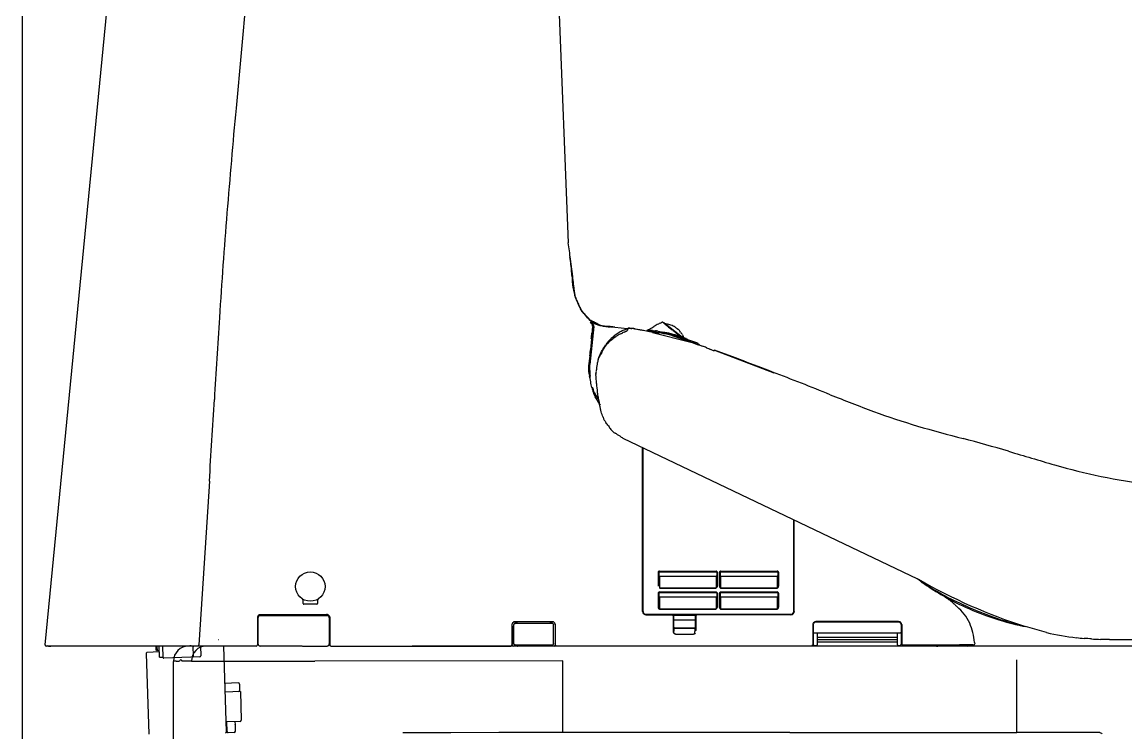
# Model space of a CAD drawing. Units: millimetres at full size, sheet at 1:50. Extents: x -31113 to 29332, y -20209 to 31249.
# Drawn here: x 11681 to 12192, y -5067 to -4738 of the extents above; entities that cross this region are included whole.
import ezdxf

# ---------------------------------------------------------------- set-up
doc = ezdxf.new("R2010")
doc.units = ezdxf.units.MM
doc.header["$LTSCALE"] = 50
doc.layers.add('B-F_寸法・方位', color=7, linetype='Continuous', lineweight=25)

msp = doc.modelspace()

# ---------------------------------------------------------------- linework, layer by layer
at = {"layer": 'B-F_寸法・方位'}
for p, q in [((11681.17, -4367.71), (11681.17, -5396.71)), ((11691.78, -5026.16), (11728.57, -4647.88)), ((11926, -4647.99), (11933.67, -4840.13)), ((11785.99, -4712.93), (11780.1, -4777.87)), ((11945.47, -4878.82), (11943.68, -4896.51)), ((11945.04, -4879.06), (11945, -4879.24)), ((11945.07, -4878.93), (11945.04, -4879.06)), ((11955.22, -4879.25), (11961.17, -4879.82)), ((11978.03, -4877.17), (11987.08, -4884.24)), ((11970.65, -4880.39), (11971.29, -4880.05)), ((11972.69, -4881.73), (11989.81, -4886)), ((11977.59, -4881.71), (11978.51, -4881.94)), ((11982.63, -4882.96), (11983.03, -4883.06)), ((11983.03, -4883.06), (11983.43, -4883.17)), ((11984.47, -4883.48), (11986.75, -4884.14)), ((11988.37, -4884.67), (11992.6, -4886.19)), ((11992.06, -4885.99), (11992.6, -4886.19)), ((12001.38, -4889.78), (12028.84, -4900.27)), ((11946.5, -4900.7), (11946.51, -4901.16)), ((11948.86, -4918.3), (11947.52, -4911.46)), ((12095.42, -4995.73), (11959.08, -4930.71)), ((11968.08, -5010.71), (11968.08, -4935)), ((11968.28, -5010.71), (11968.28, -4935.09)), ((11767.77, -4950.51), (11765.34, -4988.35)), ((12037.98, -5010.71), (12037.98, -4968.35)), ((12038.18, -5010.71), (12038.18, -4968.48)), ((11765.34, -4988.35), (11762.85, -5026.2)), ((11975.28, -4992.6), (11975.28, -4998.97)), ((11975.58, -4992.61), (11975.58, -4998.98)), ((11975.88, -4992), (12002.08, -4992)), ((11975.88, -4992.31), (12002.08, -4992.31)), ((11975.88, -4994.31), (11975.88, -4999.75)), ((11975.88, -4994.31), (12002.08, -4994.31)), ((12002.08, -4994.31), (12002.08, -4999.75)), ((12002.38, -4992.61), (12002.38, -4998.98)), ((12002.68, -4992.6), (12002.68, -4998.97)), ((12003.58, -4992.6), (12003.58, -4998.97)), ((12003.88, -4992.61), (12003.88, -4998.98)), ((12004.18, -4992), (12030.38, -4992)), ((12004.18, -4992.31), (12030.38, -4992.31)), ((12004.18, -4994.31), (12004.18, -4999.75)), ((12004.18, -4994.31), (12030.38, -4994.31)), ((12030.38, -4994.31), (12030.38, -4999.75)), ((12030.68, -4992.61), (12030.68, -4998.98)), ((12030.98, -4992.6), (12030.98, -4998.97)), ((12096.88, -4996.92), (12095.09, -4995.6)), ((11975.88, -4999.75), (12002.08, -4999.75)), ((11975.88, -4999.94), (12002.08, -4999.94)), ((11975.88, -5001.7), (12002.08, -5001.7)), ((12004.18, -4999.75), (12030.38, -4999.75)), ((12004.18, -4999.94), (12030.38, -4999.94)), ((12004.18, -5001.7), (12030.38, -5001.7)), ((11810.96, -5005.31), (11810.96, -5006.28)), ((11817.96, -5006.28), (11817.96, -5005.31)), ((11975.28, -5002.3), (11975.28, -5008.65)), ((11975.58, -5002.31), (11975.58, -5008.66)), ((11975.88, -5002.01), (12002.08, -5002.01)), ((11975.88, -5004.01), (11975.88, -5009.43)), ((11975.88, -5004.01), (12002.08, -5004.01)), ((12002.08, -5004.01), (12002.08, -5009.43)), ((12002.38, -5002.31), (12002.38, -5008.66)), ((12002.68, -5002.3), (12002.68, -5008.65)), ((12003.58, -5002.3), (12003.58, -5008.65)), ((12003.88, -5002.31), (12003.88, -5008.66)), ((12004.18, -5002.01), (12030.38, -5002.01)), ((12004.18, -5004.01), (12004.18, -5009.43)), ((12004.18, -5004.01), (12030.38, -5004.01)), ((12030.38, -5004.01), (12030.38, -5009.43)), ((12030.68, -5002.31), (12030.68, -5008.66)), ((12030.98, -5002.3), (12030.98, -5008.65)), ((11791.48, -5012.11), (11821.98, -5012.11)), ((11817.46, -5007.36), (11811.46, -5007.36)), ((11969.58, -5012.01), (12036.68, -5012.01)), ((11975.88, -5009.43), (12002.08, -5009.43)), ((11975.88, -5009.62), (12002.08, -5009.62)), ((11982.48, -5018.01), (11982.48, -5012.01)), ((11992.48, -5018.01), (11992.48, -5012.01)), ((12004.18, -5009.43), (12030.38, -5009.43)), ((12004.18, -5009.62), (12030.38, -5009.62)), ((11789.98, -5013.61), (11789.98, -5026.21)), ((11790.23, -5013.61), (11790.23, -5025.71)), ((11791.23, -5012.61), (11822.23, -5012.61)), ((11823.23, -5013.61), (11823.23, -5025.71)), ((11823.48, -5013.61), (11823.48, -5026.21)), ((11907.63, -5016.91), (11907.63, -5026.21)), ((11908.43, -5016.91), (11908.43, -5025.51)), ((11909.13, -5015.41), (11926.23, -5015.41)), ((11926.23, -5016.21), (11909.13, -5016.21)), ((11909.43, -5016.2), (11909.43, -5015.71)), ((11909.83, -5015.71), (11909.43, -5015.71)), ((11909.83, -5016.2), (11909.43, -5016.2)), ((11909.83, -5015.71), (11909.83, -5016.2)), ((11925.53, -5016.2), (11925.53, -5015.71)), ((11925.93, -5015.71), (11925.53, -5015.71)), ((11925.93, -5016.2), (11925.53, -5016.2)), ((11925.93, -5015.71), (11925.93, -5016.2)), ((11926.93, -5025.51), (11926.93, -5016.91)), ((11927.73, -5016.91), (11927.73, -5026.21)), ((11969.58, -5012.21), (11981.68, -5012.21)), ((11982.18, -5012.71), (11982.18, -5019.5)), ((11992.48, -5012.6), (11982.48, -5012.6)), ((11992.47, -5014.75), (11982.49, -5014.75)), ((11992.78, -5012.71), (11992.78, -5019.49)), ((12036.68, -5012.21), (11993.28, -5012.21)), ((12046.73, -5016.91), (12046.73, -5026.21)), ((12046.93, -5016.91), (12046.93, -5020.11)), ((12086.43, -5015.41), (12048.23, -5015.41)), ((12086.43, -5015.61), (12048.23, -5015.61)), ((12087.73, -5020.11), (12087.73, -5016.91)), ((12087.93, -5016.91), (12087.93, -5025.71)), ((12140.08, -5016.57), (12140.46, -5016.66)), ((11908.13, -5017.67), (11908.31, -5017.67)), ((11908.14, -5025.51), (11908.13, -5017.67)), ((11908.31, -5017.67), (11908.31, -5025.51)), ((11982.18, -5019.5), (11982.17, -5019.71)), ((11982.67, -5019.97), (11982.68, -5019.76)), ((11982.68, -5018.38), (11992.28, -5018.38)), ((11982.68, -5019.76), (11982.68, -5018.38)), ((11982.78, -5018.31), (11992.18, -5018.31)), ((11983.68, -5021.2), (11991.28, -5021.2)), ((11983.68, -5021.22), (11991.28, -5021.22)), ((11992.28, -5018.38), (11992.28, -5019.75)), ((11992.28, -5019.75), (11992.28, -5019.97)), ((11992.78, -5019.71), (11992.78, -5019.49)), ((12046.93, -5020.4), (12046.93, -5025.91)), ((12047.43, -5020.61), (12087.23, -5020.61)), ((12048.93, -5025.91), (12048.93, -5020.61)), ((12085.73, -5020.61), (12085.73, -5025.91)), ((12087.73, -5025.91), (12087.73, -5020.4)), ((12154.8, -5020.45), (12145.1, -5017.68)), ((11789.48, -5026.71), (11692.28, -5026.71)), ((11743.03, -5026.71), (11743.08, -5028.39)), ((11743.53, -5026.71), (11743.6, -5028.87)), ((11744.69, -5031.84), (11744.53, -5026.71)), ((11746.03, -5026.71), (11746.19, -5031.79)), ((11760.47, -5031.34), (11760.33, -5026.71)), ((11769.74, -5026.71), (11760.63, -5026.71)), ((11762.85, -5026.71), (11762.85, -5026.2)), ((11763.69, -5026.71), (11763.83, -5031.24)), ((11771.79, -5023.71), (11771.93, -5023.71)), ((11775.69, -5066.38), (11774.45, -5026.71)), ((11810.73, -5026.71), (11791.23, -5026.71)), ((11810.9, -5026.71), (11822.23, -5026.71)), ((11823.98, -5026.71), (11907.13, -5026.71)), ((12311.16, -5026.71), (11861.51, -5026.71)), ((11908.14, -5025.51), (11908.31, -5025.51)), ((11912.93, -5026.71), (11908.18, -5026.71)), ((11909.13, -5026.21), (11926.23, -5026.21)), ((11909.92, -5026.46), (11910.93, -5026.46)), ((11927.18, -5026.71), (11913.13, -5026.71)), ((11924.42, -5026.46), (11925.43, -5026.46)), ((12118.12, -5026.71), (11928.23, -5026.71)), ((12047.43, -5026.41), (12048.43, -5026.41)), ((12085.73, -5022.71), (12048.93, -5022.71)), ((12048.93, -5023.75), (12085.73, -5023.75)), ((12048.93, -5024.71), (12085.73, -5024.71)), ((12086.23, -5026.41), (12087.23, -5026.41)), ((12088.43, -5026.21), (12114.6, -5026.21)), ((12120.74, -5026.21), (12114.69, -5026.21)), ((12121.58, -5025.06), (12121.64, -5025.67)), ((12176.53, -5023.52), (12184.04, -5023.7)), ((12184.04, -5023.7), (12446.84, -5023.7)), ((11738.54, -5030.13), (11739.71, -5067.51)), ((11744.62, -5029.44), (11739.02, -5029.62)), ((11743.6, -5028.87), (11743.08, -5028.39)), ((11744.6, -5028.84), (11743.6, -5028.87)), ((11744.69, -5031.84), (11746.19, -5031.79)), ((11763.35, -5031.75), (11746.71, -5032.28)), ((11751.17, -5071.74), (11751.17, -5033.89)), ((11752.89, -5033.7), (11753.17, -5033.7)), ((11753.17, -5033.7), (11753.8, -5033.69)), ((11753.82, -5033.71), (11753.96, -5033.71)), ((11759.52, -5033.71), (11755.18, -5033.71)), ((11759.49, -5033.68), (11762.81, -5033.67)), ((11762.81, -5033.67), (11767.35, -5033.67)), ((11767.35, -5033.67), (11773.09, -5033.66)), ((11773.09, -5033.66), (11780, -5033.66)), ((11780, -5033.66), (11787.95, -5033.65)), ((11787.95, -5033.65), (11796.81, -5033.65)), ((11796.81, -5033.65), (11806.39, -5033.64)), ((11806.39, -5033.64), (11816.49, -5033.63)), ((11931.16, -5033.58), (11816.49, -5033.63)), ((11931.16, -5066.71), (11931.16, -5033.58)), ((12141.16, -5066.64), (12141.16, -5033.14)), ((11781.12, -5043.8), (11774.99, -5044)), ((11782.11, -5047.77), (11775.11, -5047.99)), ((11781.64, -5044.29), (11781.73, -5047.29)), ((11782.11, -5047.77), (11782.53, -5061.07)), ((11782.04, -5061.58), (11775.55, -5061.79)), ((11775.58, -5062.79), (11775.82, -5062.78)), ((11775.93, -5066.28), (11775.78, -5061.78)), ((11779.58, -5061.66), (11779.63, -5063.14)), ((11779.28, -5066.67), (11775.51, -5066.79)), ((11779.67, -5063.16), (11779.77, -5066.16)), ((11879.41, -5066.81), (11857.28, -5066.85)), ((11901.57, -5066.77), (11879.41, -5066.81)), ((11930.74, -5066.71), (11901.57, -5066.77)), ((12179.54, -5066.73), (12179.18, -5066.73))]:
    msp.add_line(p, q, dxfattribs=at)
for points in [[(11964.65, -4879.95), (11965.76, -4880.15), (11966.88, -4880.35), (11967.99, -4880.54), (11969.1, -4880.74), (11971.33, -4881.14), (11975.78, -4881.92)], [(11986.75, -4884.14), (11986.91, -4884.19), (11987.07, -4884.24)], [(11752.39, -5033.7), (11752.63, -5033.7), (11752.89, -5033.7)]]:
    msp.add_lwpolyline(points, dxfattribs=at)
msp.add_circle((11814.46, -4999.2), 6.8, dxfattribs=at)
for centre, radius, start, end in [((16196.37, -5183.59), 4434.87, 174.751, 175.37913), ((14674.62, -5060.59), 2908.15, 175.37913, 176.33701), ((11732.74, -4872.74), 203.56, 7.067, 9.2188), ((11593.93, -4892.84), 343.69, 6.5166, 7.7231), ((12530.89, -4772.17), 601.01, 187.11851, 187.98939), ((11841.36, -4859.27), 94.11, 2.4146, 7.067), ((12621.77, -4775.43), 690.83, 186.51663, 187.11688), ((11997.81, -4852.67), 62.48, 182.4146, 187.4473), ((11664.08, -4893.83), 274.28, 6.0812, 7.9894), ((11954.39, -4858.35), 18.69, 187.4473, 204.159), ((11669.21, -4894.36), 269.13, 6.659, 7.1169), ((11950.09, -4861.57), 13.66, 186.659, 195.6614), ((11938.96, -4864.54), 2.15, 186.0813, 207.1794), ((11945.96, -4862.72), 9.37, 195.6614, 210.8999), ((11922.33, -4873.08), 16.55, 24.4049, 27.1794), ((11903.3, -4881.26), 37.3, 20.7168, 24.159), ((11879.19, -4892.66), 63.92, 22.2655, 24.4049), ((11922.25, -4876.92), 18.26, 23.0429, 30.8999), ((11983.41, -4850.97), 48.35, 200.7168, 203.3726), ((11985.66, -4849.07), 51.12, 202.2654, 204.9403), ((11944.99, -4867.57), 6.49, 203.3726, 222.8474), ((11885.03, -4892.75), 58.71, 21.7774, 23.0429), ((11946.43, -4867.31), 7.86, 204.9403, 230.3646), ((11943.39, -4869.43), 4.14, 201.7774, 219.5835), ((11958.6, -4856.86), 23.88, 219.5835, 225.451), ((11910.53, -4899.53), 40.5, 39.699, 42.8474), ((11934.25, -4882.01), 11.22, 32.4094, 50.3646), ((11822.49, -4972.62), 154.94, 38.938, 39.699), ((11927.46, -4888.49), 20.52, 38.6257, 45.4509), ((19339.47, -5359.23), 7582.56, 176.33701, 176.62359), ((11946.47, -4872.45), 4.46, 218.938, 244.92), ((11944.66, -4874.75), 1.5, 218.6257, 234.2285), ((11943.95, -4875.85), 0.266, 212.4094, 263.1378), ((11944.9, -4874.41), 1.91, 234.2285, 246.5059), ((11943.05, -4875.02), 2.18, 291.4636, 299.942), ((11940.3, -4882.33), 6.36, 48.1734, 56.1007), ((11943.82, -4876.97), 0.861, 66.4835, 83.1378), ((11922.79, -4925.28), 53.55, 66.0584, 66.5059), ((11944.33, -4877.24), 0.389, 74.7834, 119.942), ((11934.28, -4898.89), 24.76, 61.1061, 66.4835), ((11932.71, -4890.12), 17.69, 45.8148, 48.4913), ((11779.02, -4870.21), 166.23, 354.5967, 356.8857), ((11927.54, -4914.58), 41.84, 65.4857, 66.0584), ((11943.64, -4878.59), 1.35, 11.9809, 48.1734), ((11961.44, -4840.47), 39.77, 244.92, 247.445), ((11952.75, -4860.99), 17.92, 242.9759, 244.2356), ((11982.6, -4885.54), 38.12, 170.4966, 174.5679), ((11929.23, -4910.88), 37.78, 64.8506, 65.4857), ((11943.04, -4878.72), 1.96, 1.0657, 11.9809), ((11922.23, -4924.24), 52.3, 63.804, 64.2356), ((11947.98, -4878.63), 2.97, 181.0657, 188.2782), ((11944.15, -4878.35), 1.28, 10.1582, 45.8148), ((11945.34, -4878.99), 0.185, 89.4167, 128.2559), ((11931.78, -4905.45), 31.78, 64.0957, 64.8506), ((11953.25, -4858.98), 19.96, 246.5927, 251.8487), ((11945.33, -4879.36), 0.557, 76.0611, 89.4167), ((11943.37, -4878.49), 2.07, 0.481, 10.1582), ((11948.48, -4878.45), 3.03, 180.481, 187.1094), ((11932.77, -4903.4), 29.5, 63.2787, 64.0957), ((11934.34, -4900.28), 26, 62.352, 63.2787), ((11937.52, -4898.05), 22.58, 62.9997, 67.445), ((11956.86, -4857.98), 21.96, 241.1061, 247.1699), ((11929.96, -4908.64), 35.44, 61.6682, 62.352), ((11987.85, -4801.28), 86.52, 241.6682, 241.9483), ((11960.88, -4835.71), 44.46, 251.8487, 254.2104), ((11962.17, -4849.47), 31.92, 241.9483, 242.7054), ((11953.88, -4865.54), 13.84, 242.7054, 244.4515), ((11951, -4871.59), 7.11, 242.9997, 258.8938), ((11952.52, -4868.38), 10.69, 244.4515, 246.6882), ((11951.16, -4871.53), 7.27, 246.6882, 249.9788), ((11950.77, -4872.43), 6.28, 247.1699, 263.0193), ((11950.74, -4872.68), 6.04, 249.9788, 257.8359), ((11913.98, -5099.05), 223.29, 80.4512, 81.0338), ((11950.99, -4871.53), 7.21, 257.8359, 261.1468), ((11952.44, -4864.27), 14.57, 258.8938, 266.6841), ((11951.49, -4868.36), 10.43, 261.1468, 263.4387), ((11953.72, -4848.32), 30.57, 263.0193, 266.2931), ((11951.81, -4865.51), 13.29, 263.4387, 265.256), ((11953.04, -4850.69), 28.16, 265.256, 266.1136), ((11954.5, -4858.18), 20.97, 260.4512, 266.6486), ((11955.28, -4817.78), 61.15, 266.1136, 266.5103), ((11948.78, -4924.37), 45.64, 85.9788, 86.5103), ((11949.98, -4906.8), 28.03, 82.9592, 86.6841), ((11949.91, -4907.14), 28.38, 82.7664, 86.2931), ((11950.21, -4904.09), 25.31, 85.0244, 85.9788), ((11950.04, -4906.02), 27.25, 84.1382, 85.0244), ((11949.63, -4910), 31.24, 83.3691, 84.1382), ((11948.5, -4919.74), 41.05, 82.7837, 83.3691), ((11949.96, -4935.77), 56.76, 85.6665, 86.6487), ((11943.7, -4957.63), 79.24, 81.6414, 82.9592), ((11940.89, -4978.2), 100, 81.7653, 82.7664), ((11946.95, -4931.98), 53.39, 81.9362, 82.7837), ((11941.54, -5046.86), 168.17, 85.335, 85.6665), ((11917.29, -5141.3), 264.8, 81.7653, 81.9362), ((11910.03, -4766.95), 128.62, 298.4432, 299.4929), ((12234.09, -5339.9), 529.63, 119.238, 119.4929), ((11983.14, -4891.58), 15.85, 115.9624, 119.238), ((11971.14, -4866.92), 11.57, 295.9624, 300.447), ((11977.05, -4876.69), 0.215, 257.8591, 294.3298), ((11977.19, -4877), 0.124, 54.8005, 114.3298), ((11976.38, -4878.89), 2.18, 46.496, 66.2304), ((11904.61, -4975.82), 122.74, 51.3696, 53.706), ((11977.86, -4877.53), 0.4, 64.9297, 129.0557), ((11983.47, -4871.42), 8.12, 226.496, 231.8416), ((11982.14, -4870.08), 8.23, 241.4179, 245.0398), ((12610.59, -4073.3), 1023.15, 231.84162, 232.08013), ((11980.04, -4874.59), 3.26, 245.0398, 254.1662), ((11973.36, -4902.8), 25.73, 72.2565, 76.9952), ((11978.99, -4885.2), 7.26, 55.5768, 72.2565), ((11969.86, -4898.53), 23.42, 51.4274, 55.5768), ((11686.61, -4857.39), 259.2, 353.9688, 354.5679), ((11981.34, -4914.4), 40.8, 130.9713, 134.6218), ((11936.35, -4857), 32.87, 302.0949, 306.2475), ((11965.86, -4896.57), 17.18, 123.6619, 130.9713), ((11962.6, -4892.81), 11.53, 114.4498, 126.2475), ((11971.59, -4905.18), 27.53, 119.0966, 123.6619), ((11901.06, -4757.44), 137.17, 294.4498, 294.8561), ((11963.87, -4891.31), 11.65, 110.714, 119.0966), ((11969.52, -4905.23), 25.7, 112.6882, 114.8561), ((11954.1, -4868.36), 14.26, 292.6882, 294.6436), ((11949.9, -4854.36), 27.85, 290.714, 294.2266), ((11964.75, -4891.57), 11.28, 112.1729, 114.6436), ((11960.14, -4880.25), 0.944, 292.1729, 321.3072), ((11964.77, -4883.96), 4.99, 135.6757, 141.3072), ((11873.43, -4865.02), 89.12, 350.0146, 350.1315), ((11931.89, -4875.19), 29.78, 350.1315, 350.4814), ((11988.75, -4884.72), 27.87, 170.1823, 170.4814), ((11968.41, -4881.2), 7.23, 169.0293, 170.1823), ((11961.9, -4881.74), 2.07, 80.5731, 105.9091), ((11961.59, -4880.17), 0.462, 87.8794, 103.238), ((11961.67, -4877.99), 1.71, 267.8794, 272.0435), ((11961.79, -4880.45), 0.743, 82.7631, 94.0434), ((11962.24, -4876.92), 2.81, 262.7631, 265.7548), ((11955.46, -4968.23), 88.75, 84.9046, 85.7548), ((11963.92, -4869.53), 10.31, 260.5731, 265.7309), ((11960.96, -4909.19), 29.46, 84.2699, 85.7309), ((11939.19, -5150.69), 271.94, 84.6272, 84.9046), ((11988.66, -4633.14), 247.97, 264.2699, 264.4435), ((12006.33, -4658.31), 225.52, 259.351, 260.91), ((12001.27, -4585.41), 296.89, 263.9536, 264.5255), ((11936.95, -5209.07), 330.06, 83.5456, 84.2537), ((11970.58, -4880.79), 0.305, 81.9507, 108.9616), ((11790.01, -6010.34), 1143.7, 80.60253, 80.90996), ((11970.68, -4880.88), 0.364, 12.4036, 60.1104), ((11973.52, -4867.31), 13.46, 258.7157, 262.7088), ((11968.93, -4903.19), 22.7, 80.3401, 82.7088), ((11969.72, -4914.67), 33.88, 79.5172, 84.5255), ((11969.45, -4912.14), 31.61, 79.7045, 81.606), ((11971.31, -4905.38), 24.44, 74.0033, 83.5456), ((12022.8, -4618.41), 266.93, 259.7045, 259.9297), ((11957.11, -4976.48), 96.96, 78.3229, 78.8372), ((11976.49, -4883.4), 1.89, 70.4615, 84.9022), ((11944.13, -5039.3), 161.11, 78.0133, 78.3229), ((11970.24, -4921.36), 39.91, 73.4691, 80.6025), ((11977.68, -4880.04), 1.67, 250.4615, 266.7751), ((11975.15, -4889.35), 7.99, 73.5764, 74.8446), ((11965.87, -4945.43), 65.01, 76.3094, 79.8432), ((11977.61, -4881), 0.711, 253.5764, 267.7669), ((12085.79, -4436.97), 457.71, 256.3251, 256.7405), ((11960.08, -4944.54), 65.17, 70.6568, 74.0033), ((11855.61, -5386.13), 518.96, 75.9613, 76.3015), ((11968.15, -4936.23), 55.22, 73.298, 76.7405), ((12264.8, -4525.1), 454.23, 231.3696, 232.001), ((11933.66, -5077.63), 201.07, 75.1665, 76.3094), ((11961.36, -4963.23), 83.03, 73.8354, 75.9613), ((11960.47, -4954.27), 74.23, 69.6308, 73.4691), ((12009.1, -4804.9), 82.83, 250.6568, 253.2902), ((10105.5, -7288.93), 3053.1, 52.0002, 52.08013), ((11973.97, -4919), 37.06, 74.5698, 75.212), ((11979.11, -4900.38), 17.74, 73.2282, 74.5698), ((12030.47, -4728.53), 161.63, 253.298, 253.8022), ((11965.99, -4943.91), 63.2, 72.8515, 73.2282), ((11980.66, -4884.98), 6.09, 35.5574, 51.4274), ((11997.27, -4842.56), 42.86, 252.8515, 253.407), ((12005.93, -4813.47), 73.22, 253.407, 253.7971), ((11992.44, -4868.94), 16.07, 242.9817, 247.7742), ((12041.16, -4794.29), 104.94, 237.7478, 237.9754), ((12018.74, -4772.81), 116.33, 253.2902, 255.1559), ((12102.52, -4480.49), 419.93, 253.8022, 253.9962), ((11950.64, -5003.76), 124.94, 73.5685, 73.7972), ((11987.08, -4880.76), 2.96, 237.9754, 246.0247), ((11995.41, -4874.44), 12.04, 215.5574, 219.1204), ((11982.05, -4892.08), 9.43, 63.4903, 66.0247), ((11982.83, -4894.61), 11.15, 71.8607, 73.5685), ((11983.34, -4884.26), 3.52, 26.9732, 39.1204), ((11992.86, -4870.4), 14.8, 243.4903, 245.1056), ((11995.84, -4854.91), 30.63, 251.8607, 252.4826), ((12007.42, -4832.28), 55.67, 247.7742, 249.1585), ((12028.24, -4861.41), 46.86, 206.9732, 207.8864), ((12003.14, -4848.25), 39.22, 245.1056, 245.7149), ((11990.9, -4871.34), 13.46, 252.0128, 255.1044), ((11887.3, -4935.99), 112.6, 27.5063, 27.8864), ((11993.33, -4870), 15.35, 245.7149, 247.2714), ((11964.44, -4955.37), 74.64, 71.8218, 72.3462), ((11996.37, -4862.73), 23.24, 247.2714, 248.2994), ((11986.29, -4888.7), 4.5, 65.8836, 75.1044), ((11950.25, -4998.58), 120.12, 71.496, 71.8218), ((11974.83, -4916.86), 35.02, 67.6172, 68.2994), ((11852.67, -4877.18), 92.25, 350.473, 354.5967), ((11922.88, -4875.62), 30.4, 329.8328, 333.5805), ((11958.56, -4894.57), 10.32, 144.9027, 153.6448), ((11957.54, -4892.84), 8.3, 133.9679, 153.5805), ((11905.74, -4857.45), 54.24, 324.9028, 326.5693), ((11962.98, -4895.79), 14.65, 134.6218, 144.7633), ((11887.65, -4820.38), 92.38, 313.9679, 315.7467), ((12052.06, -4707.59), 188.89, 249.6308, 251.1409), ((11993.76, -4871.25), 14.36, 247.7302, 248.3999), ((12141.56, -4497.96), 415.85, 248.4, 248.4231), ((12136.34, -4329.09), 575.37, 255.15587, 255.53311), ((12120.28, -4507.87), 399.95, 251.1409, 251.8541), ((11994.19, -4883.38), 3.23, 240.4481, 252.7602), ((12008.75, -4851.64), 38.16, 244.961, 246.1943), ((11992.81, -4887.84), 1.44, 45.5013, 72.7602), ((11992.48, -4888.52), 2.14, 44.5047, 66.1944), ((11995.75, -4885.3), 2.44, 224.5047, 232.8206), ((11993.79, -4887.89), 0.807, 28.0504, 52.8206), ((11906.17, -5104.88), 234.7, 67.0749, 67.5707), ((12011.08, -4856.83), 34.62, 247.0749, 250.435), ((11995.94, -4899.43), 10.59, 65.693, 70.435), ((11988.39, -4899.96), 45.37, 170.473, 176.4334), ((11954.42, -4896.17), 7.18, 150.4152, 174.6569), ((11922.54, -4885.24), 26.52, 340.3464, 342.8077), ((11957.6, -4896.09), 10.18, 156.4011, 162.8077), ((12118.36, -4989.24), 195.69, 149.8328, 150.4152), ((11958.34, -4896.41), 10.98, 150.4594, 156.4011), ((11930.95, -4880.89), 20.5, 330.4594, 333.6448), ((12001.37, -4887.41), 2.6, 245.693, 264.8097), ((12001.08, -4890.34), 0.378, 68.9215, 97.2872), ((12001.57, -4889.07), 0.986, 248.9215, 259.9933), ((10873.85, -7904.38), 3218.56, 68.98288, 69.49301), ((11959.24, -4898.14), 16.17, 176.4334, 193.0592), ((11433.96, -4884.91), 509.86, 358.3971, 358.6965), ((11958.79, -4899.6), 15.17, 178.3971, 188.4295), ((11736.47, -4860.8), 213.79, 349.2434, 349.5351), ((11903.91, -4891.72), 43.52, 349.5351, 350.9682), ((11899.62, -4891.04), 47.86, 350.9682, 354.6569), ((11752.93, -4945.99), 195.62, 12.2598, 13.0592), ((11908.25, -4907.09), 35.91, 6.6083, 8.4295), ((11810.87, -4918.37), 133.94, 6.1199, 6.6083), ((11873.02, -4919.9), 72.72, 10.1096, 12.2598), ((11835.74, -4910.83), 111.19, 2.8685, 4.9895), ((11360.15, -6638.66), 1862.63, 68.10141, 68.98288), ((11957.65, -4904.81), 13.23, 190.1096, 199.8739), ((12069.74, -4868.36), 130.71, 197.0679, 197.8095), ((11955.26, -4904.91), 10.77, 197.6346, 204.6874), ((11965.67, -4901.91), 21.76, 199.8739, 205.8213), ((11950.93, -4906.53), 5.92, 197.8095, 214.066), ((11951.57, -4906.61), 6.71, 204.6874, 215.9886), ((11904.14, -4938.16), 50.56, 32.2381, 34.066), ((12007.25, -4902.24), 60.54, 182.8685, 186.7627), ((11972.01, -4906.42), 25.05, 186.7627, 191.9622), ((1789.8, -4323.84), 9997.63, 356.40624, 356.62359), ((11963.09, -4903.16), 18.9, 205.8213, 212.674), ((11925.86, -4925.28), 25.07, 32.3609, 35.9886), ((11917.2, -4929.93), 35.12, 29.6069, 32.2381), ((11914.31, -4932.6), 38.75, 30.0136, 32.3609), ((11992.05, -4884.58), 53.31, 212.674, 215.1064), ((12474.55, -4799.95), 538.75, 191.9622, 192.2041), ((11847.51, -4935.57), 102.8, 10.9368, 12.2041), ((12352.81, -4169.16), 798.91, 248.10141, 249.64199), ((11476.45, -5007.27), 480.72, 10.6658, 10.9368), ((11863.6, -4951.07), 91.34, 19.291, 21.0266), ((12181.33, -4631.28), 306, 249.642, 253.6628), ((11957.69, -4918.14), 8.35, 199.2911, 218.1135), ((11934.5, -4936.33), 21.13, 32.7125, 38.1135), ((11970.2, -4913.4), 21.29, 212.7125, 218.0727), ((12299.21, -4229.14), 725.06, 253.6628, 255.38849), ((11958.74, -4922.38), 6.74, 218.0727, 240.4592), ((11942.32, -4951.35), 26.56, 54.7132, 60.4592), ((11931.49, -4966.65), 45.31, 53.6025, 54.7132), ((11825.7, -5110.16), 223.59, 53.3774, 53.6025), ((11955.98, -5545.75), 635.55, 73.4198, 75.38849), ((13770.12, 547.35), 5721.88, 253.4198, 253.64174), ((12231, -4696.22), 257.09, 253.6417, 258.5782), ((12260.02, -4552.56), 403.65, 258.5782, 261.8242), ((11975.93, -4992.69), 0.658, 133.4635, 172.6651), ((11976.03, -4992.79), 0.808, 101.1209, 133.4635), ((11975.85, -4992.59), 0.278, 85.168, 184.832), ((11975.85, -4994.01), 0.268, 180.4221, 228.7738), ((11975.96, -4993.88), 0.435, 228.7738, 259.6639), ((12001.99, -4992.65), 0.657, 43.4494, 82.6945), ((12002.04, -4992.64), 0.328, 43.4412, 82.7069), ((12002, -4993.88), 0.435, 280.2874, 311.2024), ((12001.98, -4992.69), 0.405, 11.1365, 43.4412), ((12002.11, -4994.01), 0.268, 311.2024, 359.5779), ((12001.88, -4992.76), 0.809, 11.1268, 43.4494), ((12004.23, -4992.69), 0.658, 133.4643, 172.6651), ((12004.33, -4992.79), 0.808, 101.1206, 133.4643), ((12004.17, -4992.6), 0.288, 87.5721, 182.4265), ((12004.15, -4994.01), 0.268, 180.4224, 228.7719), ((12004.26, -4993.88), 0.435, 228.7719, 259.6588), ((12030.29, -4992.65), 0.657, 43.4489, 82.6951), ((12030.34, -4992.64), 0.328, 43.4414, 82.7067), ((12030.3, -4993.88), 0.435, 280.2872, 311.1606), ((12030.28, -4992.69), 0.405, 11.1329, 43.4414), ((12030.41, -4994.01), 0.267, 311.1606, 359.6991), ((12030.81, -4993.53), 0.932, 89.0618, 98.3055), ((12030.18, -4992.76), 0.809, 11.1308, 43.4489), ((12030.93, -4986.22), 6.38, 269.0618, 270.4147), ((12323.28, -4666.09), 400.75, 235.3355, 236.2104), ((12223.8, -4772.3), 257.69, 240.1646, 252.2192), ((12163.7, -4899.85), 117.69, 234.6439, 246.0251), ((11976.03, -5002.49), 0.808, 101.1206, 133.4626), ((12001.99, -5002.35), 0.657, 43.4493, 82.6948), ((12002.04, -4999.53), 0.224, 280.3575, 324.6552), ((12001.76, -4999.34), 0.558, 324.6552, 343.1756), ((12001.88, -5002.46), 0.809, 11.1286, 43.4493), ((12000.27, -4998.77), 2.41, 340.5439, 347.9188), ((11998.1, -4998.31), 4.62, 347.9188, 351.7632), ((12008.76, -4997.91), 5.29, 191.6218, 198.6799), ((12004.22, -4999.44), 0.501, 198.6799, 264.8011), ((12004.33, -5002.49), 0.808, 101.1206, 133.4626), ((12030.29, -5002.35), 0.657, 43.4496, 82.692), ((12030.32, -4999.4), 0.539, 276.5627, 333.4589), ((12030.34, -4999.53), 0.224, 280.37, 324.6555), ((12030.06, -4999.34), 0.558, 324.6555, 343.1739), ((12030.18, -5002.46), 0.809, 11.1304, 43.4496), ((12029.32, -4998.9), 1.65, 333.4589, 353.4709), ((12175.73, -4885.46), 136.54, 234.7227, 238.1525), ((12234.69, -4798.46), 241.47, 236.2105, 237.6625), ((12168.31, -4896.54), 123.21, 238.3658, 243.3588), ((11810.46, -5005.3), 0.5, 359.7648, 55.4768), ((11812.94, -5006.31), 1.97, 179.2439, 196.817), ((11812.04, -5006.6), 1.03, 195.8238, 213.1061), ((11816.88, -5006.6), 1.03, 326.8939, 344.1762), ((11815.99, -5006.31), 1.97, 343.183, 0.7561), ((11818.46, -5005.3), 0.5, 124.5232, 180.2352), ((11975.93, -5002.39), 0.658, 133.4626, 172.6678), ((11975.86, -5002.29), 0.283, 86.4286, 183.5714), ((11975.85, -5003.71), 0.268, 180.4214, 228.7735), ((11975.96, -5003.58), 0.435, 228.7735, 259.6621), ((12002.04, -5002.34), 0.328, 43.4412, 82.7069), ((12002, -5003.58), 0.435, 280.2874, 311.2035), ((12001.98, -5002.39), 0.405, 11.1365, 43.4412), ((12002.11, -5003.71), 0.268, 311.2035, 359.5786), ((12004.23, -5002.39), 0.658, 133.4626, 172.6678), ((12004.17, -5002.3), 0.291, 88.2634, 181.7351), ((12004.15, -5003.71), 0.268, 180.4218, 228.7719), ((12004.26, -5003.58), 0.435, 228.7719, 259.6577), ((12030.34, -5002.34), 0.328, 43.4416, 82.7067), ((12030.3, -5003.58), 0.435, 280.2873, 311.1618), ((12030.28, -5002.39), 0.405, 11.1325, 43.4416), ((12030.41, -5003.71), 0.267, 311.1618, 359.6991), ((12016.57, -5143), 166.31, 56.7999, 57.6625), ((12078.43, -5048.47), 53.34, 54.1108, 56.7999), ((12096.93, -5022.9), 21.78, 49.179, 54.1108), ((12090.29, -5030.59), 31.93, 45.8142, 49.179), ((12169.86, -4893.26), 126.83, 243.3973, 249.5479), ((11789.67, -5002.91), 9.37, 278.9688, 281.1255), ((11811.58, -5006.92), 0.468, 211.1101, 236.9542), ((11811.47, -5007.09), 0.263, 236.35, 269.0904), ((11817.46, -5007.09), 0.263, 270.9096, 303.65), ((11817.35, -5006.92), 0.468, 303.0458, 328.8899), ((11821.37, -5016.83), 4.76, 77.0099, 82.7112), ((11973.21, -5009.7), 5.23, 191.1331, 198.2823), ((11969.22, -5011.02), 1.03, 198.2823, 233.6255), ((11970.77, -5010.22), 2.54, 191.1325, 207.1526), ((11969.52, -5010.86), 1.13, 207.1526, 242.2575), ((11969.66, -5010.42), 1.77, 233.6255, 250.5425), ((11969.45, -5010.98), 0.997, 242.2575, 259.6852), ((11969.89, -5009.76), 2.47, 250.5425, 262.7067), ((11970.31, -5006.27), 5.79, 259.6852, 262.7091), ((11980.46, -5007.58), 5.29, 191.6221, 198.6824), ((11975.92, -5009.12), 0.501, 198.6824, 264.8011), ((12002.02, -5009.12), 0.317, 280.3682, 355.6426), ((12034.17, -5011.57), 31.93, 174.7642, 175.6426), ((12001.75, -5008.75), 0.917, 335.3249, 343.0669), ((12002.1, -5008.85), 0.553, 343.0669, 355.874), ((12006.09, -5009.14), 3.45, 173.7989, 175.874), ((12006.16, -5009.15), 3.52, 171.7633, 173.7989), ((12008.76, -5007.58), 5.29, 191.6222, 198.6832), ((12004.22, -5009.12), 0.501, 198.6832, 264.8016), ((12030.32, -5009.08), 0.534, 276.5622, 339.2828), ((12030.34, -5009.21), 0.224, 280.3593, 324.6558), ((12030.06, -5009.02), 0.558, 324.6558, 343.1692), ((12028.03, -5008.22), 2.98, 339.2828, 351.7635), ((12036.19, -5009.52), 2.54, 281.1257, 297.1818), ((12036.93, -5011.19), 0.965, 282.9911, 310.5696), ((12036.83, -5010.77), 1.13, 297.1818, 332.2039), ((12036.35, -5010.51), 1.85, 310.5696, 321.3708), ((12035.64, -5009.95), 2.76, 321.3708, 328.6431), ((12036.95, -5010.84), 0.992, 332.2039, 349.7177), ((12032.12, -5009.96), 5.9, 349.7177, 352.6826), ((12037.24, -5010.92), 0.891, 328.6431, 351.0553), ((12047.24, -5012.49), 9.24, 168.8668, 171.0553), ((12134.79, -4984.81), 31.91, 225.8142, 226.9376), ((12221.59, -4891.93), 159.03, 226.9376, 227.163), ((12102.26, -5022.3), 17.74, 35.4547, 50.8268), ((12186, -4857.23), 165.72, 244.967, 254.7026), ((12105.4, -5022.17), 15.21, 23.485, 41.9302), ((12170.43, -4892.05), 128.16, 249.499, 256.3016), ((11794.74, -5014.22), 4.8, 167.036, 172.6841), ((11791, -5013.36), 0.964, 139.4289, 167.036), ((11794.11, -5014.5), 3.98, 162.6568, 167.1038), ((11791.68, -5013.94), 1.85, 128.633, 139.4289), ((11791.57, -5013.71), 1.32, 149.2984, 162.6568), ((11791.01, -5013.38), 0.675, 110.6952, 149.2984), ((11792.23, -5014.63), 2.74, 121.3159, 128.633), ((11791.93, -5015.79), 3.26, 102.3927, 110.6952), ((11791.27, -5013.05), 0.893, 98.9688, 121.3159), ((11821.48, -5016.01), 3.48, 72.5241, 77.6073), ((11822.23, -5013.13), 0.965, 49.4314, 77.0099), ((11822.14, -5013.92), 1.29, 58.8788, 72.5241), ((11822.45, -5013.4), 0.682, 20.6784, 58.8788), ((11821.65, -5013.81), 1.85, 38.6283, 49.4314), ((11820.94, -5014.37), 2.76, 31.3561, 38.6283), ((11819.84, -5014.39), 3.47, 12.8962, 20.6784), ((11822.54, -5013.4), 0.891, 8.9455, 31.3561), ((11832.55, -5011.83), 9.24, 188.9455, 191.1326), ((11912.39, -5017.52), 4.8, 167.037, 172.6834), ((11908.65, -5016.66), 0.964, 139.4252, 167.037), ((11909.33, -5017.24), 1.85, 128.6326, 139.4252), ((11909.88, -5017.93), 2.74, 121.3187, 128.6326), ((11909.69, -5017.2), 1.29, 150.4755, 167.1302), ((11908.92, -5016.35), 0.893, 98.9694, 121.3187), ((11909.27, -5016.96), 0.811, 124.2198, 150.4755), ((11907.32, -5006.21), 9.37, 278.9694, 281.1258), ((11909, -5016.57), 0.334, 96.3188, 124.2198), ((11908.71, -5013.9), 2.35, 276.3188, 280.3611), ((11909.44, -5015.86), 0.339, 201.2563, 220.976), ((11909.36, -5015.94), 0.2, 109.0601, 145.9103), ((11909.48, -5015.83), 0.384, 220.976, 238.4062), ((11909.66, -5016.8), 1.11, 102.1926, 109.0601), ((11909.77, -5015.81), 0.384, 301.5945, 319.0278), ((11909.84, -5015.99), 0.274, 31.955, 57.6687), ((11909.61, -5016.14), 0.545, 18.8834, 31.955), ((11909.81, -5015.84), 0.339, 319.0278, 338.735), ((11925.62, -5015.81), 0.419, 201.0151, 228.7296), ((11925.45, -5015.91), 0.173, 105.5631, 146.0268), ((11925.54, -5015.91), 0.288, 228.7296, 268.2194), ((11926.02, -5017.94), 2.29, 102.3604, 105.5631), ((11925.88, -5015.83), 0.384, 301.5945, 319.0278), ((11925.99, -5015.94), 0.203, 24.6879, 61.1276), ((11925.24, -5016.29), 1.03, 17.2647, 24.6879), ((11925.91, -5015.86), 0.339, 319.0278, 338.735), ((11925.62, -5020.13), 4.76, 77.0103, 82.7067), ((11926.03, -5017.29), 1.1, 59.9452, 79.6389), ((11926.17, -5017.04), 0.811, 33.5357, 59.9452), ((11926.48, -5016.43), 0.965, 49.4315, 77.0103), ((11926.58, -5016.77), 0.325, 4.7584, 33.5357), ((11928.07, -5016.65), 1.18, 184.7584, 192.864), ((11925.9, -5017.11), 1.85, 38.63, 49.4315), ((11925.19, -5017.67), 2.75, 31.356, 38.63), ((11926.79, -5016.7), 0.891, 8.9454, 31.356), ((11936.8, -5015.13), 9.24, 188.9454, 191.1326), ((11981.53, -5012.86), 0.671, 45.1303, 76.9873), ((11981.54, -5012.86), 0.658, 12.703, 45.1303), ((11993.42, -5012.86), 0.658, 134.8705, 167.295), ((11993.43, -5012.86), 0.671, 103.0128, 134.8705), ((12036.07, -5007.49), 4.76, 277.2886, 282.9911), ((12051.49, -5017.52), 4.8, 167.0371, 172.6832), ((12047.75, -5016.66), 0.964, 139.4264, 167.0371), ((12054.55, -5018.86), 7.87, 161.5454, 165.6287), ((12048.43, -5017.24), 1.85, 128.6327, 139.4264), ((12048.08, -5016.7), 1.05, 131.5281, 161.5454), ((12048.98, -5017.93), 2.74, 121.3183, 128.6327), ((12048.05, -5016.67), 0.998, 105.5666, 131.5281), ((12048.02, -5016.35), 0.893, 98.9693, 121.3183), ((12048.79, -5019.36), 3.79, 98.6142, 105.5666), ((12046.42, -5006.21), 9.37, 278.9693, 281.1258), ((12085.82, -5020.16), 4.79, 77.0251, 82.6922), ((12084.47, -5023.26), 7.9, 71.5716, 75.6389), ((12086.68, -5016.43), 0.964, 49.4283, 77.0251), ((12086.64, -5016.76), 1.04, 41.4635, 71.5716), ((12086.1, -5017.11), 1.85, 38.6305, 49.4283), ((12086.67, -5016.73), 1, 15.5878, 41.4635), ((12085.4, -5017.67), 2.75, 31.3391, 38.6305), ((12083.99, -5017.48), 3.78, 8.6305, 15.5878), ((12086.99, -5016.7), 0.892, 8.9566, 31.3391), ((12097.06, -5015.11), 9.31, 188.9566, 191.1285), ((12091.07, -5027.94), 30.65, 5.401, 22.7118), ((12171, -4888.84), 131.42, 256.5624, 257.3268), ((12170.94, -4889.09), 131.16, 257.3268, 258.0927), ((11986.49, -5019.17), 4.35, 187.098, 192.7373), ((11985.99, -5019.28), 3.84, 192.7373, 199.1242), ((11983.53, -5019.78), 1.39, 213.0907, 244.476), ((11982.87, -5017.92), 0.4, 192.9348, 257.0619), ((11983.93, -5019.9), 1.36, 209.0689, 234.1527), ((11983.74, -5019.35), 1.87, 244.476, 268.0915), ((11983.74, -5020.16), 1.04, 234.1527, 266.5717), ((11991.03, -5018.73), 2.5, 275.6473, 293.3951), ((11991.46, -5020.43), 0.706, 293.5574, 322.4425), ((11990.12, -5019.4), 2.4, 322.4425, 331.1005), ((11991.53, -5019.88), 1.25, 293.3951, 328.0452), ((11992.09, -5017.92), 0.4, 282.9381, 347.0652), ((11988.35, -5019.82), 3.94, 349.1906, 353.5064), ((11988.4, -5019.82), 3.88, 353.5064, 357.8827), ((12047.58, -5019.96), 0.666, 192.9407, 257.0682), ((12087.08, -5019.96), 0.666, 282.9342, 347.0647), ((12087.3, -5020.27), 0.32, 276.9912, 317.7382), ((12086.07, -5019.15), 1.99, 317.7382, 324.5693), ((12168.82, -4898.46), 121.56, 258.1615, 258.7521), ((12177.77, -4927.82), 95.44, 256.0759, 264.5783), ((11692.49, -5026.06), 0.717, 188.2084, 224.161), ((11692.26, -5026.27), 0.468, 189.3061, 278.497), ((11692.16, -5026.32), 0.334, 207.1158, 248.2532), ((11692.32, -5026.22), 0.482, 224.161, 275.755), ((11692.7, -5024.97), 1.79, 248.2532, 256.2807), ((11692.86, -5030.27), 3.58, 83.7976, 98.497), ((11692.97, -5032.64), 5.97, 85.5755, 95.755), ((11694.18, -5016.95), 9.78, 265.5755, 271.8029), ((11695.33, -5053.32), 26.61, 89.7736, 91.8029), ((11695.02, -5131.14), 104.44, 89.2565, 89.7736), ((11758.17, -5033.71), 7, 90, 180), ((11757.64, -5031.38), 4.62, 99.9057, 111.8014), ((11758.01, -5033.44), 6.71, 91.7102, 99.9057), ((11758.99, -5033.75), 7.09, 86.6875, 96.6436), ((11760.63, -5005.36), 21.35, 266.6875, 270.0011), ((11766.28, -5033.32), 6.61, 90.4209, 136.731), ((11789.32, -5026.04), 0.687, 283.261, 314.4561), ((11789.36, -5026.08), 0.635, 314.4561, 348.0271), ((11793.97, -5024.86), 3.83, 192.7506, 197.3677), ((11791.56, -5025.62), 1.31, 197.3677, 210.8569), ((11791.01, -5025.94), 0.676, 210.8569, 249.394), ((11791.99, -5023.35), 3.44, 249.394, 257.2517), ((11821.38, -5022.98), 3.83, 282.7483, 287.376), ((11822.13, -5025.38), 1.31, 287.376, 300.8434), ((11822.46, -5025.92), 0.676, 300.8434, 339.4011), ((11819.87, -5024.95), 3.45, 339.4011, 347.2494), ((11824.1, -5026.08), 0.635, 191.9727, 225.5439), ((11824.13, -5026.04), 0.687, 225.5439, 256.7392), ((11906.97, -5026.04), 0.687, 283.2608, 314.4561), ((11907.01, -5026.08), 0.635, 314.4561, 348.0273), ((11908.33, -5026.06), 0.666, 192.9387, 257.0613), ((11909.66, -5025.23), 1.26, 192.9357, 209.9723), ((11909.3, -5025.43), 0.852, 209.9723, 234.9764), ((11908.99, -5025.88), 0.308, 234.9764, 265.1737), ((11908.87, -5027.35), 1.17, 77.0648, 85.1737), ((11910.16, -5026.49), 0.202, 217.008, 251.8503), ((11910.44, -5025.63), 1.1, 251.8503, 258.4309), ((11910.7, -5026.48), 0.202, 297.4145, 332.2552), ((11909.9, -5026.06), 1.1, 332.2552, 338.84), ((11924.66, -5026.49), 0.202, 217.008, 251.8503), ((11924.94, -5025.63), 1.1, 251.8503, 258.4309), ((11925.2, -5026.48), 0.202, 297.4145, 332.2552), ((11924.4, -5026.06), 1.1, 332.2552, 338.84), ((11925.95, -5024.98), 1.26, 282.9352, 299.9712), ((11926.15, -5025.34), 0.852, 299.9712, 324.9774), ((11926.6, -5025.65), 0.308, 324.9774, 355.1711), ((11928.07, -5025.77), 1.17, 167.0644, 175.1711), ((11927.03, -5026.06), 0.666, 282.938, 347.0654), ((11928.35, -5026.08), 0.636, 191.977, 225.5421), ((11928.38, -5026.04), 0.687, 225.5421, 256.7392), ((12046.08, -5026.05), 0.675, 282.8658, 314.5941), ((12046.1, -5026.08), 0.638, 314.5941, 348.0981), ((12047.58, -5025.76), 0.666, 192.9363, 257.0639), ((12048.28, -5025.76), 0.666, 282.9344, 347.0659), ((12086.38, -5025.76), 0.666, 192.9354, 257.0657), ((12087.08, -5025.76), 0.666, 282.9343, 347.0646), ((12088.55, -5025.58), 0.637, 192.012, 225.5214), ((12088.58, -5025.54), 0.686, 225.5214, 256.757), ((12103.25, -5027.02), 1, 358.9684, 11.5964), ((12106.47, -5026.97), 2.17, 175.7937, 178.616), ((12113.81, -5027.15), 9.51, 178.616, 179.2593), ((12118.07, -5026.14), 0.576, 274.4077, 352.5781), ((12119.52, -5602.84), 576.63, 89.92206, 90.01521), ((12120.33, -5006.92), 19.29, 269.9221, 272.7064), ((12121.23, -5025.86), 0.331, 272.7064, 331.5504), ((12120.58, -5025.51), 1.07, 331.5504, 351.3623), ((12173.05, -4997.64), 25.55, 260.3271, 268.163), ((12170.33, -5082.21), 59.06, 84.7679, 88.163), ((12180.86, -4967.27), 56.36, 264.7679, 268.9996), ((12171.46, -5505.41), 481.86, 88.5045, 88.9996), ((11739.04, -5030.12), 0.5, 91.8, 181.8), ((11746.69, -5031.78), 0.5, 181.8, 271.8), ((11766.69, -5033.71), 7.18, 136.731, 179.7492), ((11759.97, -5031.36), 0.5, 271.8, 1.8), ((11763.33, -5031.26), 0.5, 271.8, 1.8), ((11751.4, -5033.38), 0.33, 241.7313, 270.6513), ((11752.39, -5120.87), 87.17, 90.3286, 90.6513), ((11755.85, -5722.45), 688.76, 90.28777, 90.32861), ((11754.96, -5034.02), 1.05, 128.7679, 163.0088), ((11754.56, -5033.52), 0.409, 52.3444, 128.7679), ((11754.29, -5033.87), 0.855, 31.0925, 52.3444), ((11750.92, -5035.9), 4.79, 27.2576, 31.0925), ((11781.14, -5044.3), 0.5, 1.8, 91.8), ((11781.23, -5047.3), 0.5, 271.8, 1.8), ((11779.17, -5063.17), 0.5, 1.8, 25.9185), ((11782.03, -5061.08), 0.5, 271.8, 1.8), ((11775.19, -5066.4), 0.5, 271.8, 1.8), ((11776.43, -5066.26), 0.5, 181.8, 271.8), ((11779.27, -5066.17), 0.5, 271.8, 1.8), ((11932.04, -5761.3), 694.59, 90.07256, 90.10746), ((12027.35, -81020.89), 75954.24, 89.99335, 90.07256), ((12064.28, 237259.35), 242326.01, 269.99335, 270.01818), ((12145.67, -19288.35), 14221.71, 89.9416, 90.01818), ((12157.23, -7950.49), 2883.84, 89.56395, 89.9416), ((12179.32, -5075.68), 8.95, 90.1114, 90.8892), ((12179.17, -5068.49), 1.76, 32.9546, 89.586), ((12179.34, -5088.96), 22.23, 89.7982, 90.1114)]:
    msp.add_arc(centre, radius, start, end, dxfattribs=at)

doc.saveas('drawing.dxf')
